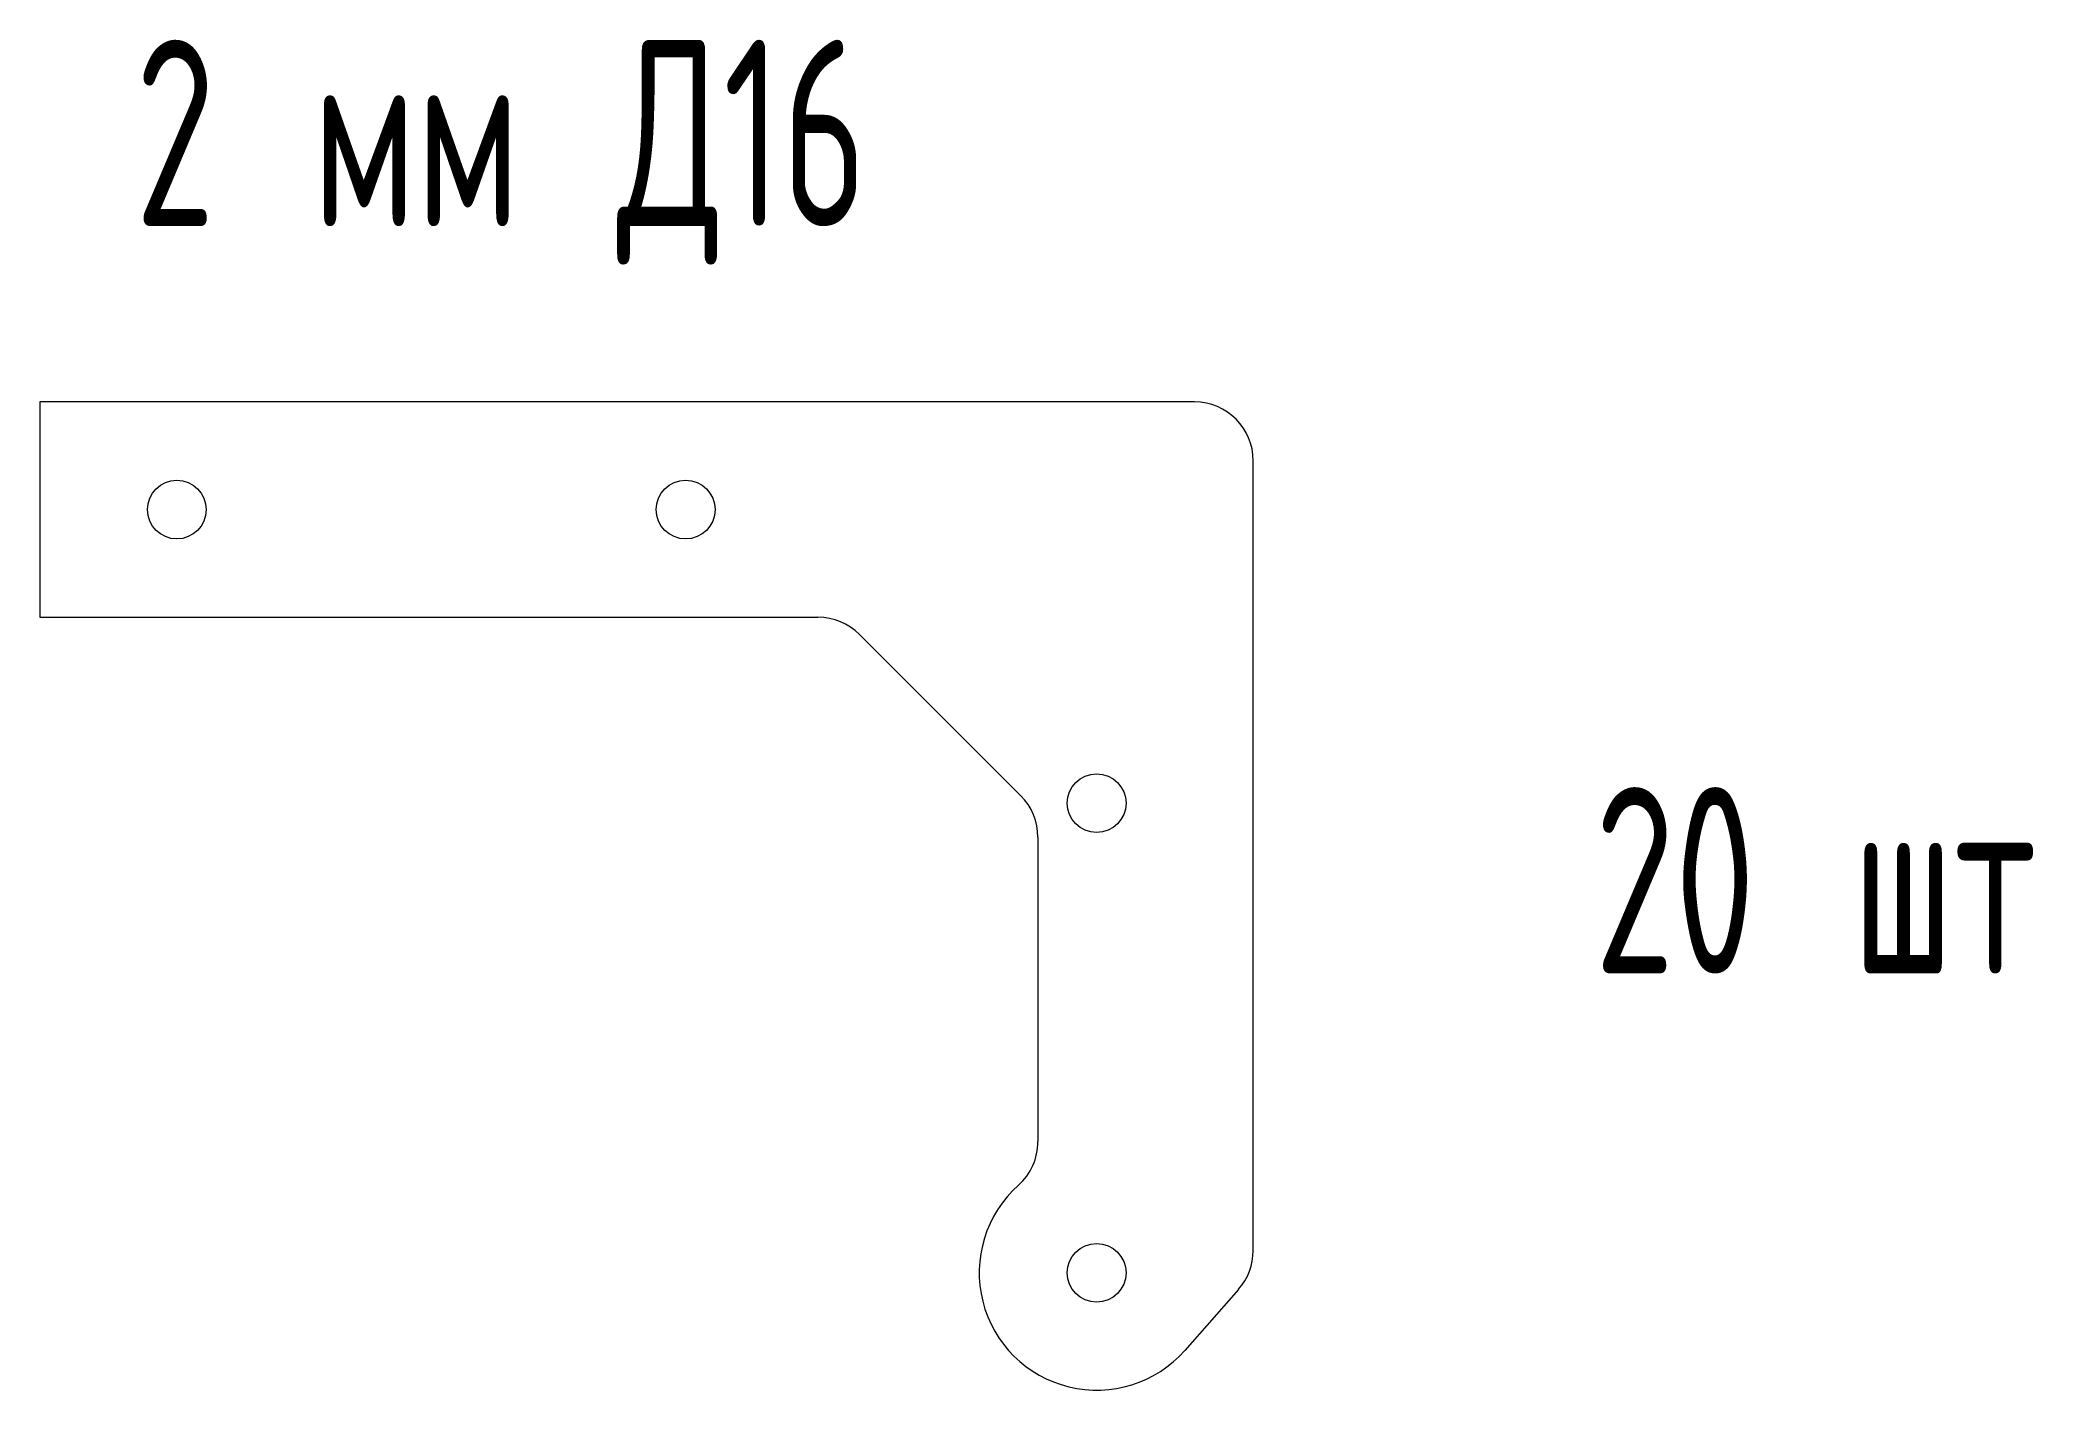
# Model space of a CAD drawing. Header units: millimetres. Extents: x 16 to 118, y 206 to 275.
import ezdxf

# ---------------------------------------------------------------- set-up
doc = ezdxf.new("R2010")
doc.units = ezdxf.units.MM
doc.styles.add('SLDTEXTSTYLE0', font='TXT', dxfattribs={"width": 0.605, "bigfont": 'bigfont'})

msp = doc.modelspace()

# ---------------------------------------------------------------- linework, layer by layer
at = {"color": 7, "linetype": 'Continuous', "lineweight": 15}
for p, q in [((16.2, 256.54), (16.2, 245.54)), ((75.2, 256.54), (16.2, 256.54)), ((78.2, 213.18), (78.2, 253.54)), ((16.2, 245.54), (55.96, 245.54)), ((58.08, 244.66), (66.33, 236.42)), ((67.2, 234.3), (67.2, 218.75)), ((77.45, 211.19), (74.7, 208.07))]:
    msp.add_line(p, q, dxfattribs=at)
for centre in [(23.2, 251.04), (49.2, 251.04), (70.2, 236.04), (70.2, 212.04)]:
    msp.add_circle(centre, 1.5, dxfattribs=at)
for centre, radius, start, end in [((75.2, 253.54), 3, 0, 90), ((55.96, 242.54), 3, 45, 90), ((64.2, 234.3), 3, 0, 45), ((64.2, 218.75), 3, 311.8103, 0), ((70.2, 212.04), 6, 131.8103, 318.5904), ((75.2, 213.18), 3, 318.5904, 0)]:
    msp.add_arc(centre, radius, start, end, dxfattribs=at)

# ---------------------------------------------------------------- texts
at = {"color": 7, "linetype": 'Continuous', "lineweight": 0, "char_height": 9.525, "attachment_point": 1, "style": 'SLDTEXTSTYLE0'}
for s, insert in [('2 \\M+1847D\\M+1847D \\M+1844416', (21.07, 275.05)), ('20 \\M+1848A\\M+18484', (95.64, 236.86))]:
    msp.add_mtext(s, dxfattribs=dict(at, insert=insert))

doc.saveas('drawing.dxf')
